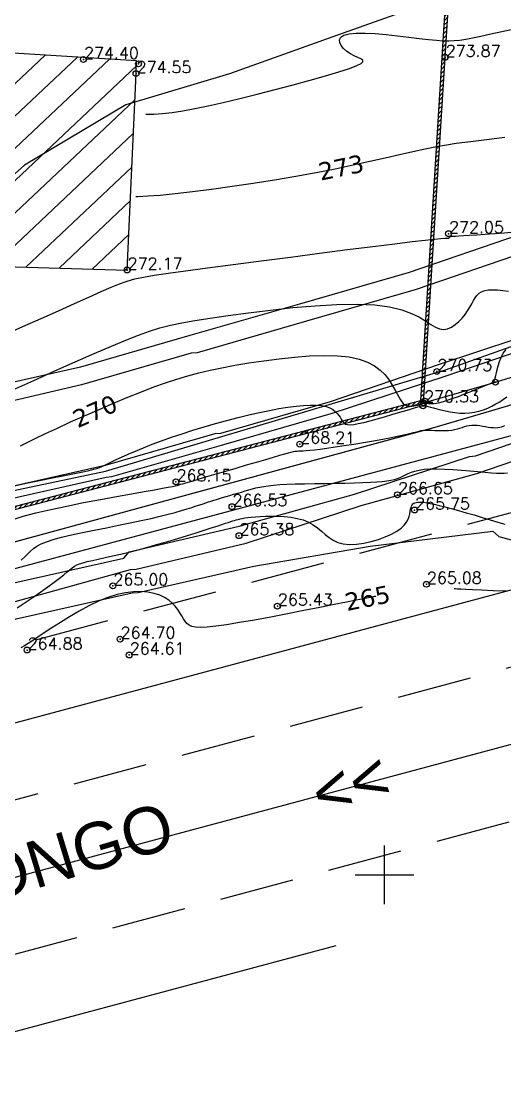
# Model space of a CAD drawing. Header units: millimetres. Extents: x 524954 to 526204, y 9523489 to 9524010.
# Drawn here: x 525769.1 to 525810.2, y 9523581.4 to 9523672.7 of the extents above; entities that cross this region are included whole.
import ezdxf
from ezdxf.enums import TextEntityAlignment as Align

# ---------------------------------------------------------------- set-up
doc = ezdxf.new("R2010")
doc.units = ezdxf.units.MM
doc.header["$PDMODE"] = 32
doc.header["$PDSIZE"] = 0.5
doc.linetypes.add('ACAD_ISO12W100', pattern=[21, 12, -3, 0, -3, 0, -3])
doc.linetypes.add('CACHE2', pattern=[4.7625, 3.175, -1.5875])
for name, color, linetype in [('Bati', 6, 'Continuous'), ('Bati_H', 1, 'Continuous'), ('Bord Fleuve', 4, 'ACAD_ISO12W100'), ('Carroyage', 7, 'Continuous'), ('Cloture', 7, 'Continuous'), ('CN_01_00', 3, 'Continuous'), ('CN_02_00', 4, 'Continuous'), ('CN_05_00', 6, 'Continuous'), ('CN_10_00', 1, 'Continuous'), ('Cotation Courbes de niveau', 7, 'Continuous'), ('Murs', 1, 'Continuous'), ('PLUME_1', 7, 'Continuous'), ('PLUME_3', 4, 'Continuous'), ('PLUME_4', 3, 'Continuous'), ('PLUME_5', 6, 'Continuous'), ('PLUME_6', 2, 'Continuous'), ('TopoAlt', 3, 'Continuous'), ('TOPOJIS', 7, 'Continuous'), ('Toponomie', 7, 'CACHE2')]:
    doc.layers.add(name, color=color, linetype=linetype)
doc.styles.add('Simplex 1.0', font='Simplex.shx', dxfattribs={"width": 0.99, "height": 1})
doc.styles.get("Standard").update_dxf_attribs({"font": 'arial.ttf'})
doc.styles.add('Verdana 1.0', font='verdana.ttf', dxfattribs={"width": 0.99, "height": 1})
doc.linetypes.add('LIMITE1', pattern='A,6.35,-2.54,[133,ltypeshp.shx,S=2.54,R=0,X=-2.54,Y=0],-2.54,25.4', length=36.83)

# ---------------------------------------------------------------- blocks, each defined once
blk = doc.blocks.new('TCPOINT M')
at = {"color": 0}
blk.add_point((0, 0), dxfattribs=at)
at = {"layer": 'TopoAlt', "style": 'Simplex 1.0', "width": 0.99}
blk.add_attdef('ALT', (0.15, 0.15), '', height=1, dxfattribs=at)

msp = doc.modelspace()

# ---------------------------------------------------------------- hatches: boundary and pattern name
at = {"layer": 'Bati_H'}
h = msp.add_hatch(dxfattribs=at)
h.set_pattern_fill('_U', color=256, scale=2, angle=43.3542, style=0, pattern_type=0)
h.set_pattern_definition([(43.354203905, (0, 0), (-1.3730130912, 1.4542472456), [])])
h.paths.add_polyline_path([(525756.194, 9523652.145), (525778.072, 9523651.516), (525778.834, 9523668.249), (525778.866, 9523669.346), (525757.457, 9523670.667), (525756.727, 9523670.688)])
at = {"layer": 'Bord Fleuve', "ltscale": 0.5}
h = msp.add_hatch(dxfattribs=at)
h.set_pattern_fill('ANSI33', color=256, scale=2, angle=330, style=0)
h.paths.add_polyline_path([(526101.715, 9523771.778), (526101.498, 9523728.689), (526067.042, 9523702.1), (526048.223, 9523678.528), (526031.816, 9523676.184), (526027.837, 9523671.249), (526016.46, 9523661.911), (526012.684, 9523655.259), (526010.342, 9523652.337), (526009.349, 9523649.826), (526002.836, 9523644.901), (526001.359, 9523638.704), (525998.552, 9523634.868), (525992.641, 9523630.59), (525971.373, 9523621.771), (525946.333, 9523622.282), (525936.503, 9523619.892), (525930.695, 9523617.923), (525919.699, 9523615.395), (525895.841, 9523612.948), (525885.599, 9523613.628), (525875.196, 9523613.421), (525867.372, 9523614.558), (525859.164, 9523613.749), (525850.68, 9523611.584), (525842.877, 9523609.413), (525834.137, 9523605.724), (525821.783, 9523602.11), (525815.903, 9523600.185), (525796.184, 9523594.113), (525774.026, 9523585.199), (525767.099, 9523581.761), (525763.989, 9523580.32), (525760.33, 9523578.539), (525748.039, 9523572.413), (525744.059, 9523571.766), (525739.195, 9523569.005), (525726.381, 9523563.785), (525719.788, 9523561.814), (525707.248, 9523554.536), (525700.147, 9523552.212), (525692.212, 9523549.16), (525674.921, 9523545.702), (525662.522, 9523542.332), (525644.942, 9523541.016), (525635.899, 9523540.053), (525621.612, 9523536.522), (525609.298, 9523533.789), (525593.484, 9523529.477), (525590.482, 9523529.837), (525587.338, 9523528.188), (525575.413, 9523524.864), (525573.541, 9523524.376), (525537.559, 9523507.804), (525536.053, 9523507.312), (525509.961, 9523500.658), (525472.702, 9523501.018), (525453.195, 9523495.13), (525425.264, 9523493.316), (525409.725, 9523500.229), (525383.624, 9523517.145), (525374.857, 9523528.592), (525397.503, 9523550.219), (525408.728, 9523544.096), (525423.511, 9523536.311), (525445.736, 9523537.578), (525453.966, 9523539.782), (525464.454, 9523546.087), (525473.153, 9523547.827), (525482.046, 9523548.599), (525491.438, 9523548.246), (525499.251, 9523546.152), (525510.455, 9523545.914), (525524.182, 9523548.573), (525533.752, 9523550.446), (525539.312, 9523550.42), (525543.959, 9523554.529), (525548.966, 9523556.567), (525556.157, 9523559.482), (525565.701, 9523562.659), (525575.687, 9523565.927), (525586.045, 9523569.089), (525592.726, 9523570.833), (525599.232, 9523573.013), (525615.849, 9523577.326), (525625.16, 9523582.583), (525628.685, 9523586.517), (525632.523, 9523586.625), (525648.079, 9523583.088), (525655.429, 9523583.638), (525665.347, 9523586.334), (525670.505, 9523587.365), (525674.974, 9523592.31), (525681.363, 9523595.427), (525690.374, 9523596.897), (525696.726, 9523596.667), (525703.112, 9523600.372), (525712.502, 9523603.181), (525720.951, 9523606.622), (525729.973, 9523611.744), (525735.094, 9523612.577), (525741.896, 9523615.967), (525746.088, 9523618.007), (525749.05, 9523619.379), (525756.94, 9523623.296), (525766.831, 9523627.898), (525804.249, 9523638.101), (525817.576, 9523642.025), (525828.432, 9523644.919), (525839.805, 9523649.896), (525846.166, 9523651.166), (525855.839, 9523655.822), (525867.776, 9523655.711), (525877.503, 9523655.632), (525886.144, 9523654.198), (525894.786, 9523653.829), (525911.157, 9523655.506), (525918.652, 9523656.801), (525925.004, 9523658.249), (525933.183, 9523660.832), (525939.613, 9523663.374), (525944.509, 9523665.893), (525950.393, 9523669.022), (525957.623, 9523672.73), (525962.986, 9523676.276), (525970.165, 9523679.965), (525973.599, 9523682.924), (525976.261, 9523684.646), (525980.145, 9523686.246), (525987.591, 9523689.162), (525991.967, 9523692.966), (525998.543, 9523697.851), (526003.542, 9523703.73), (526012.581, 9523711.677), (526026.66, 9523716.709), (526030.85, 9523726.011), (526046.387, 9523740.613), (526052.355, 9523745.599), (526061.927, 9523759.011), (526073.275, 9523760.379), (526077.818, 9523761.95), (526083.981, 9523762.217)])
h.paths.add_polyline_path([(525512.661, 9523516.101), (525534.357, 9523523.257), (525535.319, 9523520.342), (525513.623, 9523513.186)], flags=24)
h.paths.add_polyline_path([(525743.331, 9523593.045), (525764.315, 9523602.078), (525765.529, 9523599.259), (525744.545, 9523590.226)], flags=24)
h.paths.add_polyline_path([(525983.194, 9523662.071), (526001.508, 9523675.73), (526003.343, 9523673.269), (525985.029, 9523659.611)], flags=24)
at = {"layer": 'Murs'}
h = msp.add_hatch(dxfattribs=at)
h.set_pattern_fill('_U', color=256, scale=0.25, angle=45, style=0, pattern_type=0)
h.set_pattern_definition([(45, (0, 0), (-0.1767766952966, 0.1767766952966), [])])
h.paths.add_polyline_path([(525754.117, 9523627.377), (525803.323, 9523640.196), (525805.154, 9523669.63), (525805.889, 9523681.352), (525806.706, 9523693.365), (525806.751, 9523696.938), (525806.501, 9523696.941), (525806.456, 9523693.375), (525805.639, 9523681.368), (525804.905, 9523669.646), (525803.085, 9523640.393), (525754.054, 9523627.618)])

# ---------------------------------------------------------------- linework, layer by layer
at = {"layer": 'Bati', "flags": 128}
msp.add_lwpolyline([(525756.194, 9523652.145), (525778.072, 9523651.516), (525778.834, 9523668.249), (525778.866, 9523669.346), (525757.457, 9523670.667), (525756.727, 9523670.688)], close=True, dxfattribs=at)
at = {"layer": 'Bord Fleuve', "ltscale": 0.35, "flags": 128}
msp.add_lwpolyline([(525394.064, 9523546.741, 0.1, 0.1, 0), (525403.511, 9523541.057, 0.1, 0.1, 0), (525423.511, 9523536.311, 0.1, 0.1, 0), (525445.736, 9523537.578, 0.1, 0.1, 0), (525453.966, 9523539.782, 0.1, 0.1, 0), (525464.454, 9523546.087, 0.1, 0.1, 0), (525473.153, 9523547.827, 0.1, 0.1, 0), (525482.046, 9523548.599, 0.1, 0.1, 0), (525491.438, 9523548.246, 0.1, 0.1, 0), (525499.251, 9523546.152, 0.1, 0.1, 0), (525510.455, 9523545.914, 0.1, 0.1, 0), (525524.182, 9523548.573, 0.1, 0.1, 0), (525533.752, 9523550.446, 0.1, 0.1, 0), (525539.312, 9523550.42, 0.1, 0.1, 0), (525543.959, 9523554.529, 0.1, 0.1, 0), (525548.966, 9523556.567, 0.1, 0.1, 0), (525556.157, 9523559.482, 0.1, 0.1, 0), (525565.701, 9523562.659, 0.1, 0.1, 0), (525575.687, 9523565.927, 0.1, 0.1, 0), (525586.045, 9523569.089, 0.1, 0.1, 0), (525592.726, 9523570.833, 0.1, 0.1, 0), (525599.232, 9523573.013, 0.1, 0.1, 0), (525615.849, 9523577.326, 0.1, 0.1, 0), (525625.16, 9523582.583, 0.1, 0.1, 0), (525628.685, 9523586.517, 0.1, 0.1, 0), (525632.523, 9523586.625, 0.1, 0.1, 0), (525648.079, 9523583.088, 0.1, 0.1, 0), (525655.429, 9523583.638, 0.1, 0.1, 0), (525665.347, 9523586.334, 0.1, 0.1, 0), (525670.505, 9523587.365, 0.1, 0.1, 0), (525674.974, 9523592.31, 0.1, 0.1, 0), (525674.974, 9523592.31, 0.1, 0.1, 0), (525681.363, 9523595.427, 0.1, 0.1, 0), (525681.363, 9523595.427, 0.1, 0.1, 0), (525690.374, 9523596.897, 0.1, 0.1, 0), (525696.726, 9523596.667, 0.1, 0.1, 0), (525703.112, 9523600.372, 0.1, 0.1, 0), (525712.502, 9523603.181, 0.1, 0.1, 0), (525712.502, 9523603.181, 0.1, 0.1, 0), (525720.951, 9523606.622, 0.1, 0.1, 0), (525729.973, 9523611.744, 0.1, 0.1, 0), (525735.094, 9523612.577, 0.1, 0.1, 0), (525741.896, 9523615.967, 0.1, 0.1, 0), (525746.088, 9523618.007, 0.1, 0.1, 0), (525749.05, 9523619.379, 0.1, 0.1, 0), (525756.94, 9523623.296, 0.1, 0.1, 0), (525766.831, 9523627.898, 0.1, 0.1, 0), (525804.249, 9523638.101, 0.1, 0.1, 0), (525817.576, 9523642.025, 0.1, 0.1, 0), (525828.432, 9523644.919, 0.1, 0.1, 0), (525839.805, 9523649.896, 0.1, 0.1, 0), (525846.166, 9523651.166, 0.1, 0.1, 0), (525855.839, 9523655.822, 0.1, 0.1, 0), (525867.776, 9523655.711, 0.1, 0.1, 0), (525877.503, 9523655.632, 0.1, 0.1, 0), (525886.144, 9523654.198, 0.1, 0.1, 0), (525894.786, 9523653.829, 0.1, 0.1, 0), (525911.157, 9523655.506, 0.1, 0.1, 0), (525918.652, 9523656.801, 0.1, 0.1, 0), (525925.004, 9523658.249, 0.1, 0.1, 0), (525933.183, 9523660.832, 0.1, 0.1, 0), (525939.613, 9523663.374, 0.1, 0.1, 0), (525944.509, 9523665.893, 0.1, 0.1, 0), (525950.393, 9523669.022, 0.1, 0.1, 0), (525957.623, 9523672.73, 0.1, 0.1, 0), (525962.986, 9523676.276, 0.1, 0.1, 0), (525970.165, 9523679.965, 0.1, 0.1, 0), (525970.165, 9523679.965, 0.1, 0.1, 0), (525973.599, 9523682.924, 0.1, 0.1, 0), (525976.261, 9523684.646, 0.1, 0.1, 0), (525980.145, 9523686.246, 0.1, 0.1, 0), (525987.591, 9523689.162, 0.1, 0.1, 0), (525991.967, 9523692.966, 0.1, 0.1, 0), (525998.543, 9523697.851, 0.1, 0.1, 0), (526003.542, 9523703.73, 0.1, 0.1, 0), (526012.581, 9523711.677, 0.1, 0.1, 0), (526026.66, 9523716.709, 0.1, 0.1, 0), (526030.85, 9523726.011, 0.1, 0.1, 0), (526046.387, 9523740.613, 0.1, 0.1, 0), (526052.355, 9523745.599, 0.1, 0.1, 0), (526061.927, 9523759.011, 0.1, 0.1, 0), (526073.275, 9523760.379, 0.1, 0.1, 0), (526077.818, 9523761.95, 0.1, 0.1, 0), (526083.981, 9523762.217, 0.1, 0.1, 0), (526101.715, 9523771.778, 0, 0, 0)], format="xyseb", dxfattribs=at)
at = {"layer": 'Carroyage'}
for p, q in [((525800, 9523597.5), (525800, 9523602.5)), ((525797.5, 9523600), (525802.5, 9523600))]:
    msp.add_line(p, q, dxfattribs=at)
at = {"layer": 'Cloture', "flags": 128}
for points in [[(525754.054, 9523627.618), (525803.085, 9523640.393), (525804.905, 9523669.646), (525805.639, 9523681.368), (525806.456, 9523693.375), (525806.505, 9523697.213)], [(525754.117, 9523627.377), (525803.323, 9523640.196), (525805.154, 9523669.63), (525805.154, 9523669.63), (525805.889, 9523681.352), (525806.706, 9523693.365), (525806.754, 9523697.172)]]:
    msp.add_lwpolyline(points, dxfattribs=at)
at = {"layer": 'Cloture', "linetype": 'LIMITE1', "ltscale": 0.1, "flags": 128}
msp.add_lwpolyline([(525803.323, 9523640.196), (525809.433, 9523641.966), (525827.261, 9523647.52), (525835.466, 9523650.42), (525839.929, 9523651.898)], dxfattribs=at)
at = {"layer": 'CN_01_00', "flags": 128}
for points, elevation in [([(525778.808, 9523657.769), (525778.974, 9523657.776), (525779.841, 9523657.821), (525780.895, 9523657.898), (525782.173, 9523658.023), (525783.647, 9523658.193), (525785.273, 9523658.402), (525787.008, 9523658.645), (525788.808, 9523658.915), (525790.629, 9523659.206), (525792.428, 9523659.513), (525794.16, 9523659.829), (525795.79, 9523660.148), (525797.314, 9523660.466), (525798.734, 9523660.776), (525800.055, 9523661.074), (525801.279, 9523661.353), (525802.41, 9523661.61), (525803.451, 9523661.838), (525804.406, 9523662.033), (525805.279, 9523662.19), (525806.083, 9523662.316), (525806.832, 9523662.418), (525807.541, 9523662.503), (525808.223, 9523662.58), (525808.892, 9523662.656), (525809.562, 9523662.738), (525810.249, 9523662.834)], 273), ([(525768.352, 9523641.308), (525770.122, 9523642.114), (525771.91, 9523642.917), (525773.651, 9523643.689), (525775.281, 9523644.402), (525776.736, 9523645.028), (525777.974, 9523645.545), (525779.035, 9523645.965), (525779.981, 9523646.304), (525780.874, 9523646.58), (525781.775, 9523646.812), (525782.748, 9523647.017), (525783.854, 9523647.214), (525785.154, 9523647.419), (525786.69, 9523647.644), (525788.418, 9523647.88), (525790.272, 9523648.108), (525792.188, 9523648.311), (525794.1, 9523648.473), (525795.944, 9523648.576), (525797.653, 9523648.604), (525799.164, 9523648.539), (525800.428, 9523648.372), (525801.46, 9523648.124), (525802.296, 9523647.822), (525802.967, 9523647.494), (525803.507, 9523647.17), (525803.95, 9523646.876), (525804.328, 9523646.642), (525804.676, 9523646.494), (525805.019, 9523646.455), (525805.36, 9523646.514), (525805.693, 9523646.657), (525806.013, 9523646.866), (525806.316, 9523647.127), (525806.596, 9523647.422), (525806.849, 9523647.735), (525807.069, 9523648.051), (525807.255, 9523648.356), (525807.415, 9523648.643), (525807.563, 9523648.908), (525807.709, 9523649.148), (525807.866, 9523649.357), (525808.047, 9523649.533), (525808.263, 9523649.67), (525808.525, 9523649.766), (525808.844, 9523649.817), (525809.214, 9523649.83), (525809.627, 9523649.813), (525810.074, 9523649.775), (525810.547, 9523649.722)], 271), ([(525768.332, 9523633.112), (525769.481, 9523633.364), (525770.628, 9523633.598), (525771.727, 9523633.813), (525772.733, 9523634.005), (525773.598, 9523634.172), (525774.29, 9523634.313), (525774.83, 9523634.434), (525775.25, 9523634.543), (525775.584, 9523634.647), (525775.866, 9523634.754), (525776.129, 9523634.872), (525776.406, 9523635.007), (525776.732, 9523635.168), (525777.132, 9523635.36), (525777.61, 9523635.581), (525778.161, 9523635.827), (525778.78, 9523636.092), (525779.463, 9523636.374), (525780.206, 9523636.666), (525781.004, 9523636.965), (525781.854, 9523637.268), (525782.749, 9523637.568), (525783.679, 9523637.864), (525784.633, 9523638.152), (525785.599, 9523638.429), (525786.565, 9523638.693), (525787.52, 9523638.94), (525788.452, 9523639.168), (525789.35, 9523639.373), (525790.203, 9523639.553), (525791.007, 9523639.706), (525791.759, 9523639.83), (525792.456, 9523639.924), (525793.095, 9523639.985), (525793.673, 9523640.013), (525794.187, 9523640.005), (525794.633, 9523639.961), (525795.011, 9523639.878), (525795.327, 9523639.765), (525795.586, 9523639.626), (525795.798, 9523639.47), (525795.968, 9523639.303), (525796.104, 9523639.133), (525796.214, 9523638.966), (525796.304, 9523638.81), (525796.383, 9523638.67), (525796.463, 9523638.551), (525796.559, 9523638.456), (525796.685, 9523638.387), (525796.853, 9523638.347), (525797.079, 9523638.34), (525797.375, 9523638.368), (525797.757, 9523638.434), (525798.23, 9523638.539), (525798.776, 9523638.677), (525799.371, 9523638.838), (525799.99, 9523639.013), (525800.606, 9523639.193), (525801.195, 9523639.369), (525801.732, 9523639.532), (525802.192, 9523639.673), (525802.556, 9523639.786), (525802.839, 9523639.869), (525803.058, 9523639.924), (525803.234, 9523639.953), (525803.388, 9523639.958), (525803.537, 9523639.94), (525803.704, 9523639.902), (525803.906, 9523639.843), (525804.16, 9523639.768), (525804.462, 9523639.682), (525804.803, 9523639.592), (525805.177, 9523639.505), (525805.574, 9523639.427), (525805.987, 9523639.366), (525806.408, 9523639.328), (525806.828, 9523639.32), (525807.24, 9523639.346), (525807.643, 9523639.407), (525808.036, 9523639.498), (525808.417, 9523639.616), (525808.787, 9523639.758), (525809.143, 9523639.921), (525809.485, 9523640.102), (525809.812, 9523640.297), (525810.124, 9523640.504), (525810.42, 9523640.716)], 269), ([(525769.045, 9523626.792), (525769.355, 9523627.083), (525769.615, 9523627.343), (525769.856, 9523627.577), (525770.105, 9523627.791), (525770.392, 9523627.991), (525770.747, 9523628.182), (525771.198, 9523628.368), (525771.775, 9523628.557), (525772.497, 9523628.751), (525773.343, 9523628.951), (525774.281, 9523629.154), (525775.281, 9523629.359), (525776.312, 9523629.564), (525777.343, 9523629.768), (525778.343, 9523629.969), (525779.28, 9523630.164), (525780.131, 9523630.354), (525780.894, 9523630.536), (525781.575, 9523630.709), (525782.18, 9523630.872), (525782.716, 9523631.025), (525783.186, 9523631.167), (525783.598, 9523631.296), (525783.957, 9523631.412), (525784.269, 9523631.513), (525784.544, 9523631.603), (525784.79, 9523631.684), (525785.017, 9523631.759), (525785.235, 9523631.83), (525785.453, 9523631.9), (525785.681, 9523631.972), (525785.928, 9523632.049), (525786.202, 9523632.133), (525786.498, 9523632.222), (525786.812, 9523632.315), (525787.137, 9523632.411), (525787.469, 9523632.508), (525787.801, 9523632.603), (525788.128, 9523632.696), (525788.444, 9523632.785), (525788.747, 9523632.869), (525789.049, 9523632.946), (525789.364, 9523633.016), (525789.709, 9523633.081), (525790.098, 9523633.138), (525790.546, 9523633.188), (525791.069, 9523633.23), (525791.682, 9523633.265), (525792.394, 9523633.292), (525793.184, 9523633.312), (525794.029, 9523633.329), (525794.901, 9523633.342), (525795.776, 9523633.354), (525796.628, 9523633.368), (525797.431, 9523633.383), (525798.159, 9523633.403), (525798.793, 9523633.429), (525799.338, 9523633.461), (525799.804, 9523633.501), (525800.202, 9523633.55), (525800.544, 9523633.609), (525800.839, 9523633.678), (525801.099, 9523633.758), (525801.335, 9523633.851), (525801.558, 9523633.956), (525801.781, 9523634.068), (525802.017, 9523634.181), (525802.28, 9523634.291), (525802.583, 9523634.391), (525802.939, 9523634.475), (525803.363, 9523634.538), (525803.867, 9523634.574), (525804.459, 9523634.579), (525805.119, 9523634.558), (525805.822, 9523634.517), (525806.544, 9523634.462), (525807.257, 9523634.4), (525807.938, 9523634.338), (525808.561, 9523634.28), (525809.1, 9523634.235), (525809.538, 9523634.207), (525809.893, 9523634.198), (525810.19, 9523634.209), (525810.454, 9523634.24)], 267)]:
    msp.add_lwpolyline(points, dxfattribs=dict(at, elevation=elevation))
at = {"layer": 'CN_02_00', "flags": 128}
for points, elevation in [([(525779.682, 9523664.795), (525780.359, 9523664.798), (525781.1, 9523664.846), (525781.919, 9523664.94), (525782.831, 9523665.08), (525783.848, 9523665.267), (525784.985, 9523665.504), (525786.256, 9523665.79), (525787.662, 9523666.125), (525789.16, 9523666.496), (525790.695, 9523666.889), (525792.212, 9523667.291), (525793.657, 9523667.687), (525794.975, 9523668.062), (525796.111, 9523668.403), (525797.009, 9523668.695), (525797.632, 9523668.928), (525798.001, 9523669.113), (525798.157, 9523669.261), (525798.138, 9523669.386), (525797.983, 9523669.502), (525797.731, 9523669.622), (525797.421, 9523669.76), (525797.093, 9523669.928), (525796.782, 9523670.137), (525796.513, 9523670.375), (525796.306, 9523670.63), (525796.184, 9523670.886), (525796.168, 9523671.13), (525796.279, 9523671.347), (525796.539, 9523671.523), (525796.969, 9523671.643), (525797.58, 9523671.699), (525798.341, 9523671.697), (525799.211, 9523671.65), (525800.148, 9523671.57), (525801.111, 9523671.468), (525802.059, 9523671.358), (525802.949, 9523671.25), (525803.742, 9523671.157), (525804.407, 9523671.089), (525804.969, 9523671.049), (525805.464, 9523671.037), (525805.927, 9523671.056), (525806.396, 9523671.106), (525806.907, 9523671.187), (525807.495, 9523671.302), (525808.198, 9523671.45), (525809.039, 9523671.631), (525809.995, 9523671.838), (525811.031, 9523672.059)], 274), ([(525767.641, 9523646.005), (525769.204, 9523646.697), (525770.745, 9523647.382), (525772.222, 9523648.041), (525773.597, 9523648.655), (525774.829, 9523649.205), (525775.879, 9523649.674), (525776.726, 9523650.047), (525777.43, 9523650.338), (525778.07, 9523650.566), (525778.723, 9523650.752), (525779.47, 9523650.912), (525780.389, 9523651.068), (525781.558, 9523651.238), (525783.057, 9523651.441), (525784.933, 9523651.692), (525787.115, 9523651.981), (525789.499, 9523652.295), (525791.984, 9523652.621), (525794.466, 9523652.944), (525796.843, 9523653.25), (525799.012, 9523653.526), (525800.871, 9523653.758), (525802.342, 9523653.936), (525803.451, 9523654.063), (525804.251, 9523654.149), (525804.792, 9523654.2), (525805.126, 9523654.226), (525805.306, 9523654.233), (525805.382, 9523654.229), (525805.407, 9523654.223), (525805.424, 9523654.221), (525805.44, 9523654.224), (525805.456, 9523654.231), (525805.471, 9523654.241), (525805.485, 9523654.253), (525805.499, 9523654.267), (525805.511, 9523654.282), (525805.521, 9523654.297), (525805.53, 9523654.312), (525805.538, 9523654.325), (525805.545, 9523654.338), (525805.552, 9523654.349), (525805.559, 9523654.359), (525805.568, 9523654.368), (525805.578, 9523654.374), (525805.591, 9523654.379), (525805.609, 9523654.382), (525805.646, 9523654.384), (525805.72, 9523654.387), (525805.846, 9523654.393), (525806.041, 9523654.403), (525806.323, 9523654.419), (525806.707, 9523654.443), (525807.21, 9523654.476), (525807.841, 9523654.519), (525808.573, 9523654.571), (525809.373, 9523654.629), (525810.208, 9523654.69), (525811.042, 9523654.754)], 272), ([(525768.367, 9523630.25), (525769.231, 9523630.532), (525770.312, 9523630.823), (525771.567, 9523631.118), (525772.939, 9523631.411), (525774.37, 9523631.697), (525775.803, 9523631.969), (525777.179, 9523632.221), (525778.442, 9523632.446), (525779.533, 9523632.64), (525780.408, 9523632.796), (525781.082, 9523632.919), (525781.583, 9523633.013), (525781.938, 9523633.082), (525782.175, 9523633.131), (525782.323, 9523633.164), (525782.408, 9523633.186), (525782.459, 9523633.202), (525782.503, 9523633.216), (525782.559, 9523633.234), (525782.647, 9523633.261), (525782.785, 9523633.302), (525782.992, 9523633.364), (525783.286, 9523633.451), (525783.688, 9523633.569), (525784.214, 9523633.724), (525784.876, 9523633.918), (525785.646, 9523634.144), (525786.489, 9523634.391), (525787.369, 9523634.648), (525788.25, 9523634.906), (525789.098, 9523635.154), (525789.875, 9523635.381), (525790.547, 9523635.577), (525791.087, 9523635.734), (525791.505, 9523635.855), (525791.822, 9523635.944), (525792.058, 9523636.007), (525792.232, 9523636.048), (525792.365, 9523636.073), (525792.476, 9523636.086), (525792.585, 9523636.093), (525792.711, 9523636.098), (525792.867, 9523636.105), (525793.065, 9523636.116), (525793.316, 9523636.135), (525793.633, 9523636.164), (525794.026, 9523636.207), (525794.509, 9523636.266), (525795.091, 9523636.345), (525795.779, 9523636.445), (525796.55, 9523636.562), (525797.372, 9523636.693), (525798.217, 9523636.832), (525799.054, 9523636.974), (525799.854, 9523637.116), (525800.587, 9523637.252), (525801.222, 9523637.378), (525801.738, 9523637.489), (525802.147, 9523637.586), (525802.47, 9523637.668), (525802.726, 9523637.736), (525802.938, 9523637.79), (525803.124, 9523637.831), (525803.305, 9523637.858), (525803.503, 9523637.872), (525803.732, 9523637.874), (525803.99, 9523637.868), (525804.269, 9523637.857), (525804.561, 9523637.845), (525804.86, 9523637.837), (525805.157, 9523637.836), (525805.445, 9523637.846), (525805.717, 9523637.872), (525805.966, 9523637.915), (525806.196, 9523637.973), (525806.411, 9523638.038), (525806.615, 9523638.107), (525806.815, 9523638.173), (525807.013, 9523638.232), (525807.215, 9523638.277), (525807.426, 9523638.303), (525807.649, 9523638.306), (525807.881, 9523638.291), (525808.119, 9523638.261), (525808.359, 9523638.223), (525808.597, 9523638.181), (525808.83, 9523638.141), (525809.053, 9523638.108), (525809.264, 9523638.087), (525809.46, 9523638.082), (525809.64, 9523638.093), (525809.806, 9523638.118), (525809.96, 9523638.155), (525810.103, 9523638.203), (525810.236, 9523638.26)], 268), ([(525768.705, 9523622.751), (525769.399, 9523623.204), (525770.079, 9523623.659), (525770.728, 9523624.106), (525771.33, 9523624.53), (525771.867, 9523624.921), (525772.322, 9523625.265), (525772.686, 9523625.554), (525772.973, 9523625.791), (525773.205, 9523625.986), (525773.405, 9523626.145), (525773.595, 9523626.276), (525773.795, 9523626.387), (525774.03, 9523626.487), (525774.319, 9523626.582), (525774.682, 9523626.679), (525775.118, 9523626.783), (525775.623, 9523626.896), (525776.192, 9523627.021), (525776.821, 9523627.16), (525777.506, 9523627.315), (525778.243, 9523627.491), (525779.028, 9523627.689), (525779.852, 9523627.911), (525780.701, 9523628.151), (525781.556, 9523628.401), (525782.396, 9523628.653), (525783.203, 9523628.902), (525783.959, 9523629.138), (525784.644, 9523629.356), (525785.24, 9523629.546), (525785.733, 9523629.705), (525786.131, 9523629.833), (525786.451, 9523629.937), (525786.706, 9523630.019), (525786.911, 9523630.085), (525787.081, 9523630.139), (525787.231, 9523630.185), (525787.375, 9523630.228), (525787.526, 9523630.271), (525787.693, 9523630.315), (525787.883, 9523630.357), (525788.101, 9523630.398), (525788.355, 9523630.437), (525788.652, 9523630.472), (525788.998, 9523630.503), (525789.4, 9523630.529), (525789.86, 9523630.548), (525790.367, 9523630.556), (525790.906, 9523630.546), (525791.46, 9523630.513), (525792.014, 9523630.452), (525792.553, 9523630.357), (525793.061, 9523630.222), (525793.521, 9523630.042), (525793.925, 9523629.815), (525794.284, 9523629.553), (525794.616, 9523629.273), (525794.938, 9523628.991), (525795.268, 9523628.725), (525795.624, 9523628.489), (525796.022, 9523628.302), (525796.481, 9523628.178), (525797.012, 9523628.131), (525797.599, 9523628.155), (525798.219, 9523628.241), (525798.851, 9523628.38), (525799.471, 9523628.561), (525800.058, 9523628.776), (525800.589, 9523629.014), (525801.042, 9523629.267), (525801.4, 9523629.526), (525801.671, 9523629.786), (525801.869, 9523630.042), (525802.006, 9523630.291), (525802.096, 9523630.529), (525802.153, 9523630.75), (525802.19, 9523630.952), (525802.22, 9523631.13), (525802.255, 9523631.28), (525802.298, 9523631.405), (525802.351, 9523631.506), (525802.415, 9523631.585), (525802.493, 9523631.646), (525802.584, 9523631.69), (525802.692, 9523631.72), (525802.817, 9523631.739), (525802.962, 9523631.747), (525803.133, 9523631.743), (525803.338, 9523631.725), (525803.584, 9523631.691), (525803.878, 9523631.638), (525804.228, 9523631.565), (525804.64, 9523631.468), (525805.122, 9523631.347), (525805.678, 9523631.199), (525806.293, 9523631.029), (525806.95, 9523630.843), (525807.63, 9523630.646), (525808.316, 9523630.444), (525808.99, 9523630.241), (525809.634, 9523630.043), (525810.23, 9523629.857)], 266)]:
    msp.add_lwpolyline(points, dxfattribs=dict(at, elevation=elevation))
at = {"layer": 'CN_05_00', "elevation": 265, "flags": 128}
for points in [[(525799.251, 9523623.719), (525799.246, 9523623.718), (525799.212, 9523623.711), (525799.119, 9523623.693), (525798.939, 9523623.656), (525798.641, 9523623.597), (525798.196, 9523623.507), (525797.576, 9523623.382), (525796.751, 9523623.216), (525795.706, 9523623.007), (525794.483, 9523622.762), (525793.137, 9523622.496), (525791.725, 9523622.222), (525790.304, 9523621.951), (525788.928, 9523621.698), (525787.655, 9523621.474), (525786.54, 9523621.293), (525785.626, 9523621.164), (525784.9, 9523621.088), (525784.336, 9523621.063), (525783.907, 9523621.085), (525783.587, 9523621.151), (525783.35, 9523621.26), (525783.169, 9523621.409), (525783.018, 9523621.595), (525782.874, 9523621.814), (525782.725, 9523622.06), (525782.563, 9523622.323), (525782.38, 9523622.595), (525782.167, 9523622.869), (525781.917, 9523623.135), (525781.619, 9523623.385), (525781.267, 9523623.611), (525780.854, 9523623.805), (525780.381, 9523623.959), (525779.85, 9523624.065), (525779.265, 9523624.117), (525778.63, 9523624.107), (525777.946, 9523624.027), (525777.217, 9523623.87), (525776.446, 9523623.63), (525775.638, 9523623.302), (525774.81, 9523622.904), (525773.98, 9523622.457), (525773.168, 9523621.982), (525772.393, 9523621.501), (525771.672, 9523621.034), (525771.025, 9523620.603), (525770.471, 9523620.229), (525770.021, 9523619.927), (525769.651, 9523619.688), (525769.331, 9523619.494), (525769.03, 9523619.331)], [(525810.387, 9523624.144), (525809.238, 9523624.19), (525808.26, 9523624.236), (525807.489, 9523624.275), (525806.91, 9523624.303), (525806.495, 9523624.324), (525806.217, 9523624.337), (525806.048, 9523624.346), (525805.961, 9523624.35), (525805.929, 9523624.352), (525805.925, 9523624.352)]]:
    msp.add_lwpolyline(points, dxfattribs=at)
at = {"layer": 'CN_10_00', "elevation": 270, "flags": 128}
msp.add_lwpolyline([(525768.994, 9523636.528), (525769.555, 9523636.816), (525770.257, 9523637.165), (525771.125, 9523637.582), (525772.136, 9523638.055), (525773.256, 9523638.568), (525774.451, 9523639.103), (525775.686, 9523639.645), (525776.928, 9523640.178), (525778.143, 9523640.684), (525779.295, 9523641.148), (525780.361, 9523641.557), (525781.357, 9523641.914), (525782.307, 9523642.228), (525783.236, 9523642.505), (525784.17, 9523642.753), (525785.134, 9523642.979), (525786.153, 9523643.191), (525787.252, 9523643.396), (525788.447, 9523643.599), (525789.714, 9523643.791), (525791.02, 9523643.961), (525792.333, 9523644.099), (525793.619, 9523644.194), (525794.845, 9523644.233), (525795.979, 9523644.207), (525796.986, 9523644.105), (525797.843, 9523643.919), (525798.557, 9523643.661), (525799.146, 9523643.347), (525799.625, 9523642.993), (525800.01, 9523642.616), (525800.319, 9523642.23), (525800.567, 9523641.852), (525800.771, 9523641.498), (525800.946, 9523641.18), (525801.098, 9523640.902), (525801.234, 9523640.66), (525801.358, 9523640.455), (525801.476, 9523640.284), (525801.594, 9523640.148), (525801.717, 9523640.043), (525801.851, 9523639.97), (525801.998, 9523639.927), (525802.157, 9523639.909), (525802.321, 9523639.912), (525802.486, 9523639.931), (525802.647, 9523639.963), (525802.8, 9523640.002), (525802.937, 9523640.043), (525803.056, 9523640.083), (525803.153, 9523640.118), (525803.23, 9523640.147), (525803.292, 9523640.169), (525803.345, 9523640.186), (525803.393, 9523640.196), (525803.44, 9523640.199), (525803.493, 9523640.196), (525803.554, 9523640.187), (525803.63, 9523640.173), (525803.725, 9523640.157), (525803.846, 9523640.145), (525803.997, 9523640.142), (525804.185, 9523640.153), (525804.415, 9523640.184), (525804.691, 9523640.239), (525805.021, 9523640.325), (525805.406, 9523640.443), (525805.833, 9523640.588), (525806.286, 9523640.752), (525806.748, 9523640.927), (525807.205, 9523641.105), (525807.638, 9523641.279), (525808.033, 9523641.44), (525808.372, 9523641.58), (525808.644, 9523641.694), (525808.854, 9523641.783), (525809.01, 9523641.85), (525809.12, 9523641.899), (525809.195, 9523641.934), (525809.242, 9523641.959), (525809.27, 9523641.976), (525809.288, 9523641.989), (525809.304, 9523642.003), (525809.321, 9523642.024), (525809.339, 9523642.061), (525809.361, 9523642.121), (525809.389, 9523642.211), (525809.423, 9523642.34), (525809.465, 9523642.515), (525809.517, 9523642.743), (525809.582, 9523643.028), (525809.666, 9523643.357), (525809.776, 9523643.712), (525809.92, 9523644.075), (525810.105, 9523644.429), (525810.34, 9523644.755)], dxfattribs=at)
at = {"layer": 'PLUME_1'}
msp.add_lwpolyline([(525458.473, 9523640.258), (525480.389, 9523635.341), (525499.593, 9523633.233), (525627.749, 9523622.033), (525657.425, 9523620.69), (525687.455, 9523621.378), (525717.375, 9523623.562), (525747.113, 9523628.239), (525776.244, 9523634.376), (525805.193, 9523643.006), (525833.533, 9523653.096), (525860.731, 9523665.108), (525887.284, 9523679.078), (525913.194, 9523695.007), (525937.497, 9523712.322), (525960.695, 9523731.06), (525982.749, 9523751.721), (526003.235, 9523773.269), (526022.079, 9523796.703), (526039.853, 9523821.062), (526045.291, 9523828.979), (526068.175, 9523865.742)], dxfattribs=at)
at = {"layer": 'PLUME_3'}
for points in [[(525869.379, 9523670.251), (525860.196, 9523665.57), (525851.474, 9523661.424), (525842.255, 9523657.242), (525842.255, 9523657.242), (525832.998, 9523653.558), (525823.742, 9523649.875), (525814.449, 9523646.69), (525814.449, 9523646.69), (525804.657, 9523643.469), (525795.365, 9523640.284), (525786.035, 9523637.597), (525785.537, 9523637.561), (525776.208, 9523634.875), (525766.343, 9523632.651), (525756.479, 9523630.427), (525756.479, 9523630.427), (525746.578, 9523628.701), (525736.678, 9523626.976), (525727.276, 9523625.287), (525726.777, 9523625.251), (525716.84, 9523624.024), (525707.365, 9523623.332)], [(525707.438, 9523622.335), (525717.411, 9523623.063), (525717.411, 9523623.063), (525727.349, 9523624.29), (525737.249, 9523626.015), (525746.651, 9523627.704), (525747.15, 9523627.74), (525756.552, 9523629.429), (525766.416, 9523631.653), (525776.28, 9523633.877), (525776.779, 9523633.914), (525786.108, 9523636.6), (525795.437, 9523639.286), (525805.229, 9523642.508), (525805.229, 9523642.508), (525814.522, 9523645.693), (525823.815, 9523648.877), (525833.071, 9523652.561), (525833.57, 9523652.598), (525842.327, 9523656.245), (525851.547, 9523660.427), (525860.767, 9523664.609), (525861.266, 9523664.646), (525869.951, 9523669.29)]]:
    msp.add_lwpolyline(points, dxfattribs=at)
at = {"layer": 'PLUME_4'}
for points in [[(525804.395, 9523674.532), (525795.601, 9523671.383), (525786.807, 9523668.235), (525777.977, 9523665.585), (525777.977, 9523665.585), (525769.328, 9523660.442), (525761.324, 9523653.34), (525752.493, 9523650.69), (525752.493, 9523650.69), (525743.055, 9523649.5), (525732.645, 9523654.756), (525723.279, 9523652.568), (525723.279, 9523652.568), (525713.986, 9523649.383), (525705.083, 9523647.731)], [(525804.395, 9523674.532), (525795.601, 9523671.383), (525786.807, 9523668.235), (525777.977, 9523665.585), (525777.977, 9523665.585), (525769.328, 9523660.442), (525761.324, 9523653.34), (525752.493, 9523650.69), (525752.493, 9523650.69), (525743.055, 9523649.5), (525732.645, 9523654.756), (525723.279, 9523652.568), (525723.279, 9523652.568), (525713.986, 9523649.383), (525705.083, 9523647.731)], [(525708.712, 9523604.881), (525719.039, 9523607.64), (525719.537, 9523607.677), (525728.903, 9523609.865), (525739.229, 9523612.624), (525748.984, 9523616.344), (525749.483, 9523616.38), (525758.849, 9523618.568), (525768.64, 9523621.789), (525778.504, 9523624.013), (525779.003, 9523624.049), (525788.867, 9523626.273), (525798.768, 9523627.999), (525809.204, 9523629.262), (525809.739, 9523628.8), (525821.5, 9523625.647), (525833.686, 9523623.529), (525844.693, 9523623.831), (525845.192, 9523623.867), (525856.199, 9523624.17), (525868.848, 9523622.586)], [(525708.712, 9523604.881), (525719.039, 9523607.64), (525719.537, 9523607.677), (525728.903, 9523609.865), (525739.229, 9523612.624), (525748.984, 9523616.344), (525749.483, 9523616.38), (525758.849, 9523618.568), (525768.64, 9523621.789), (525778.504, 9523624.013), (525779.003, 9523624.049), (525788.867, 9523626.273), (525798.768, 9523627.999), (525809.204, 9523629.262), (525809.739, 9523628.8), (525821.5, 9523625.647), (525833.686, 9523623.529), (525844.693, 9523623.831), (525845.192, 9523623.867), (525856.199, 9523624.17), (525868.848, 9523622.586)]]:
    msp.add_lwpolyline(points, dxfattribs=at)
at = {"layer": 'PLUME_5'}
for points in [[(525865.951, 9523676.017), (525857.229, 9523671.871), (525848.508, 9523667.725), (525839.75, 9523664.078), (525839.288, 9523663.543), (525830.53, 9523659.896), (525821.237, 9523656.711), (525811.981, 9523653.027), (525811.981, 9523653.027), (525802.688, 9523649.842), (525793.359, 9523647.156), (525784.03, 9523644.47), (525783.531, 9523644.433), (525774.202, 9523641.747), (525764.836, 9523639.559), (525755.471, 9523637.372), (525754.972, 9523637.335), (525745.57, 9523635.646), (525735.669, 9523633.921), (525726.267, 9523632.232), (525726.267, 9523632.232), (525716.33, 9523631.005), (525706.357, 9523630.277)], [(525707.948, 9523615.354), (525717.921, 9523616.082), (525718.42, 9523616.118), (525727.858, 9523617.308), (525738.257, 9523619.07), (525748.158, 9523620.795), (525748.657, 9523620.832), (525758.059, 9523622.521), (525767.923, 9523624.745), (525777.787, 9523626.969), (525778.25, 9523627.504), (525787.615, 9523629.691), (525797.443, 9523632.414), (525807.235, 9523635.635), (525807.733, 9523635.672), (525817.026, 9523638.857), (525826.282, 9523642.54), (525836.037, 9523646.26), (525836.037, 9523646.26), (525845.294, 9523649.944), (525854.514, 9523654.126), (525863.734, 9523658.309), (525864.233, 9523658.345), (525872.917, 9523662.99)]]:
    msp.add_lwpolyline(points, dxfattribs=at)
at = {"layer": 'PLUME_6'}
for points in [[(525856.621, 9523673.331), (525847.9, 9523669.185), (525839.179, 9523665.039), (525838.68, 9523665.002), (525829.922, 9523661.355), (525820.666, 9523657.672), (525811.373, 9523654.487), (525811.373, 9523654.487), (525802.08, 9523651.302), (525792.751, 9523648.615), (525783.422, 9523645.929), (525783.422, 9523645.929), (525774.093, 9523643.243), (525764.229, 9523641.019), (525754.863, 9523638.831), (525754.863, 9523638.831), (525744.962, 9523637.106), (525735.56, 9523635.417), (525726.158, 9523633.728), (525725.66, 9523633.692), (525716.221, 9523632.501), (525706.248, 9523631.773)], [(525708.057, 9523613.858), (525718.03, 9523614.586), (525718.529, 9523614.622), (525728.466, 9523615.849), (525738.367, 9523617.574), (525748.267, 9523619.299), (525748.766, 9523619.336), (525758.667, 9523621.061), (525768.531, 9523623.285), (525778.359, 9523626.008), (525778.857, 9523626.044), (525788.223, 9523628.232), (525798.015, 9523631.453), (525807.842, 9523634.176), (525807.842, 9523634.176), (525817.135, 9523637.361), (525826.89, 9523641.081), (525836.645, 9523644.801), (525836.645, 9523644.801), (525845.902, 9523648.484), (525855.122, 9523652.667), (525864.342, 9523656.849), (525864.804, 9523657.384), (525873.525, 9523661.53)]]:
    msp.add_lwpolyline(points, dxfattribs=at)

# ---------------------------------------------------------------- block references
at = {"layer": 'TOPOJIS'}
ref = msp.add_blockref('TCPOINT M', (525774.357, 9523669.453, 274.4), dxfattribs=at)
ref.add_attrib('ALT', '274.40', (525774.407, 9523669.503, 274.4), dxfattribs={"layer": 'TopoAlt', "height": 1, "style": 'Simplex 1.0', "width": 0.99})
ref = msp.add_blockref('TCPOINT M', (525805.154, 9523669.63, 273.87), dxfattribs=at)
ref.add_attrib('ALT', '273.87', (525805.204, 9523669.68, 273.87), dxfattribs={"layer": 'TopoAlt', "height": 1, "style": 'Simplex 1.0', "width": 0.99})
ref = msp.add_blockref('TCPOINT M', (525778.834, 9523668.249, 274.55), dxfattribs=at)
ref.add_attrib('ALT', '274.55', (525778.884, 9523668.299, 274.55), dxfattribs={"layer": 'TopoAlt', "height": 1, "style": 'Simplex 1.0', "width": 0.99})
for p in [(525779.05, 9523669.078, 274.28), (525809.433, 9523641.966, 269.98), (525803.273, 9523639.95, 268.63), (525803.44, 9523640.341, 270.38)]:
    msp.add_blockref('TCPOINT M', p, dxfattribs=at)
ref = msp.add_blockref('TCPOINT M', (525805.444, 9523654.61, 272.05), dxfattribs=at)
ref.add_attrib('ALT', '272.05', (525805.494, 9523654.66, 272.05), dxfattribs={"layer": 'TopoAlt', "height": 1, "style": 'Simplex 1.0', "width": 0.99})
ref = msp.add_blockref('TCPOINT M', (525778.072, 9523651.516, 272.17), dxfattribs=at)
ref.add_attrib('ALT', '272.17', (525778.122, 9523651.566, 272.17), dxfattribs={"layer": 'TopoAlt', "height": 1, "style": 'Simplex 1.0', "width": 0.99})
ref = msp.add_blockref('TCPOINT M', (525804.448, 9523642.862, 270.73), dxfattribs=at)
ref.add_attrib('ALT', '270.73', (525804.498, 9523642.912, 270.73), dxfattribs={"layer": 'TopoAlt', "height": 1, "style": 'Simplex 1.0', "width": 0.99})
ref = msp.add_blockref('TCPOINT M', (525803.323, 9523640.196, 270.33), dxfattribs=at)
ref.add_attrib('ALT', '270.33', (525803.373, 9523640.246, 270.33), dxfattribs={"layer": 'TopoAlt', "height": 1, "style": 'Simplex 1.0', "width": 0.99})
ref = msp.add_blockref('TCPOINT M', (525792.775, 9523636.687, 268.21), dxfattribs=at)
ref.add_attrib('ALT', '268.21', (525792.825, 9523636.737, 268.21), dxfattribs={"layer": 'TopoAlt', "height": 1, "style": 'Simplex 1.0', "width": 0.99})
ref = msp.add_blockref('TCPOINT M', (525782.235, 9523633.471, 268.15), dxfattribs=at)
ref.add_attrib('ALT', '268.15', (525782.285, 9523633.521, 268.15), dxfattribs={"layer": 'TopoAlt', "height": 1, "style": 'Simplex 1.0', "width": 0.99})
ref = msp.add_blockref('TCPOINT M', (525801.095, 9523632.371, 266.65), dxfattribs=at)
ref.add_attrib('ALT', '266.65', (525801.145, 9523632.421, 266.65), dxfattribs={"layer": 'TopoAlt', "height": 1, "style": 'Simplex 1.0', "width": 0.99})
ref = msp.add_blockref('TCPOINT M', (525787.006, 9523631.357, 266.53), dxfattribs=at)
ref.add_attrib('ALT', '266.53', (525787.056, 9523631.407, 266.53), dxfattribs={"layer": 'TopoAlt', "height": 1, "style": 'Simplex 1.0', "width": 0.99})
ref = msp.add_blockref('TCPOINT M', (525802.552, 9523631.07, 265.75), dxfattribs=at)
ref.add_attrib('ALT', '265.75', (525802.602, 9523631.12, 265.75), dxfattribs={"layer": 'TopoAlt', "height": 1, "style": 'Simplex 1.0', "width": 0.99})
ref = msp.add_blockref('TCPOINT M', (525787.599, 9523628.883, 265.38), dxfattribs=at)
ref.add_attrib('ALT', '265.38', (525787.649, 9523628.933, 265.38), dxfattribs={"layer": 'TopoAlt', "height": 1, "style": 'Simplex 1.0', "width": 0.99})
ref = msp.add_blockref('TCPOINT M', (525776.863, 9523624.607, 265), dxfattribs=at)
ref.add_attrib('ALT', '265.00', (525776.913, 9523624.657, 265), dxfattribs={"layer": 'TopoAlt', "height": 1, "style": 'Simplex 1.0', "width": 0.99})
ref = msp.add_blockref('TCPOINT M', (525803.558, 9523624.744, 265.08), dxfattribs=at)
ref.add_attrib('ALT', '265.08', (525803.608, 9523624.794, 265.08), dxfattribs={"layer": 'TopoAlt', "height": 1, "style": 'Simplex 1.0', "width": 0.99})
ref = msp.add_blockref('TCPOINT M', (525790.869, 9523622.886, 265.43), dxfattribs=at)
ref.add_attrib('ALT', '265.43', (525790.919, 9523622.936, 265.43), dxfattribs={"layer": 'TopoAlt', "height": 1, "style": 'Simplex 1.0', "width": 0.99})
ref = msp.add_blockref('TCPOINT M', (525777.473, 9523620.07, 264.7), dxfattribs=at)
ref.add_attrib('ALT', '264.70', (525777.523, 9523620.12, 264.7), dxfattribs={"layer": 'TopoAlt', "height": 1, "style": 'Simplex 1.0', "width": 0.99})
ref = msp.add_blockref('TCPOINT M', (525769.56, 9523619.143, 264.88), dxfattribs=at)
ref.add_attrib('ALT', '264.88', (525769.61, 9523619.193, 264.88), dxfattribs={"layer": 'TopoAlt', "height": 1, "style": 'Simplex 1.0', "width": 0.99})
ref = msp.add_blockref('TCPOINT M', (525778.252, 9523618.722, 264.61), dxfattribs=at)
ref.add_attrib('ALT', '264.61', (525778.302, 9523618.772, 264.61), dxfattribs={"layer": 'TopoAlt', "height": 1, "style": 'Simplex 1.0', "width": 0.99})

# ---------------------------------------------------------------- texts
at = {"layer": 'Cotation Courbes de niveau', "style": 'Verdana 1.0', "width": 0.99}
for s, rotation, p in [('273', 11.77165, (525796.298, 9523660.254, 273)), ('270', 23.69112, (525775.336, 9523639.491, 270)), ('265', 11.37348, (525798.543, 9523623.577, 265))]:
    msp.add_text(s, height=1.5, rotation=rotation, dxfattribs=at).set_placement(p, align=Align.MIDDLE_CENTER)
at = {"layer": 'Toponomie', "char_height": 4, "width": 72.28326, "attachment_point": 1, "rotation": 16.8565}
for s, insert in [('<< ', (525793.381, 9523608.629)), ('FLEUVE CONGO', (525738.749, 9523593.416))]:
    msp.add_mtext(s, dxfattribs=dict(at, insert=insert))

doc.saveas('drawing.dxf')
